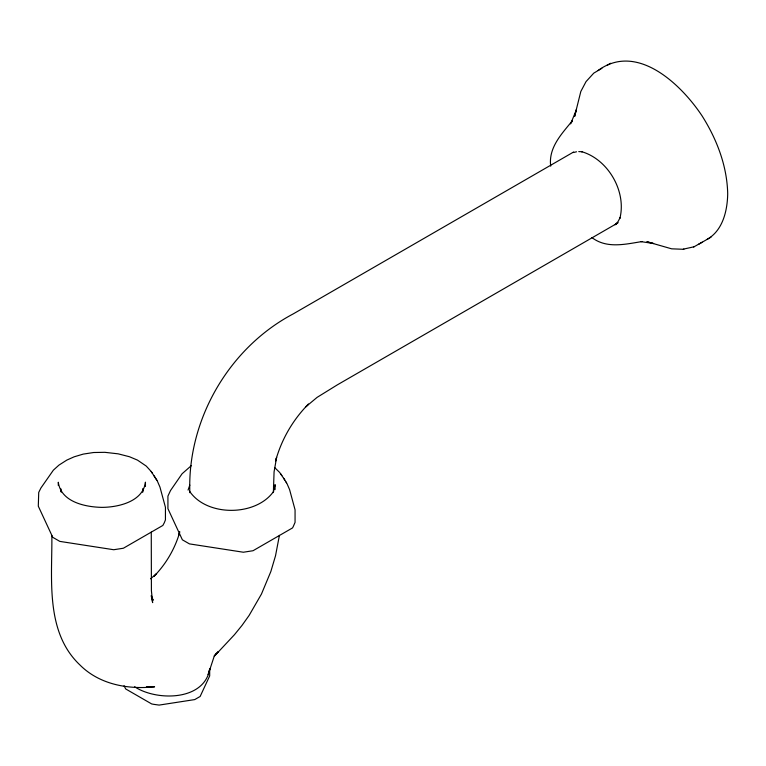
<?xml version="1.0" encoding="UTF-8"?>
<svg xmlns="http://www.w3.org/2000/svg" width="766" height="766" viewBox="0 0 766 766"><rect width="100%" height="100%" fill="white"/><g stroke="black" fill="none" stroke-linecap="round" stroke-linejoin="round"><path stroke-width="1.15" d="M51.858 535.625C52.289 578.761 44.955 631.912 79.961 665.003C99.436 684.526 128.094 689.668 154.598 686.805L146.43 686.719M151.266 532.121L151.409 590.682L152.626 602.622L151.256 595.977M189.853 492.701C187.153 419.979 228.862 347.869 293.225 313.897L573.629 152.003M273.366 492.576L274.075 471.875L276.612 457.388L275.569 461.055C281.4 439.655 292.851 419.816 308.478 404.065L305.816 406.803L317.095 397.372L337.27 384.896L617.463 223.126M275.071 486.027L275.08 484.667L275.08 489.254M279.408 535.377L275.53 555.743L270.838 571.551L261.445 594.071L249.122 615.424L241.999 625.42L234.444 634.708L214.154 656.405L208.18 674.607L209.807 668.632C204.675 701.235 156.312 701.196 134.615 686.738M142.677 492.347L143.05 488.584L143.05 490.977M188.063 490.087L189.815 485.089M179.723 531.518L179.005 534.831L179.627 532.638C174.811 548.887 166.031 563.987 154.186 576.109M570.651 123.872L576.396 109.739L574.586 116.509L580.81 91.508L586.038 81.608L593.784 73.124L601.865 68.327M273.778 491.188C256.217 516.514 206.734 516.964 189.528 491.169M571.379 122.675L572.451 120.635C561.813 133.791 548.293 147.56 550.697 166.145M707.2 239.327C722.865 230.403 727.384 210.65 727.7 193.855C727.135 166.117 716.899 139.422 702.24 116.145C681.539 84.729 637.082 41.814 598.035 70.539M154.215 576.099L156.59 573.657L150.557 578.818M191.337 465.642L182.097 473.752L170.512 490.537L167.926 496.109L167.926 508.681L182.375 539.81L189.441 543.889L243.358 552.229L253.01 550.735L292.478 527.946L293.148 526.797L295.063 522.374L295.063 509.811L289.586 489.598L286.972 483.557L283.688 478.3M618.152 222.638L615.079 224.773L618.038 221.594L620.221 217.458L619.933 218.186C626.598 191.328 608.099 159.271 581.499 151.62L582.275 151.735L578.761 151.591M606.825 65.483L610.655 63.262M640.711 241.577L653.647 243.54L646.877 241.73L671.638 248.826L682.832 249.266L694.053 246.786L702.24 242.18M698.41 244.392L711.03 237.115M573.37 152.53L576.539 151.792M683.368 249.266L683.894 249.142M693.508 246.911L694.053 246.786M642.243 241.52C625.525 244.153 606.835 248.96 591.946 237.594M274.726 467.624L279.619 472.411L284.808 480.004M156.906 480.282L151.17 471.463L146.249 466.082L137.468 460.107L129.435 456.728L118.146 453.836L104.846 452.323L93.634 452.515L83.235 454.104L74.187 456.804L66.843 460.088L58.934 465.125L53.361 470.171L40.885 488.038L38.721 492.423L38.3 506.182L52.749 537.311L59.815 541.39L113.732 549.729L123.374 548.236L162.852 525.447L164.326 522.69L165.437 519.875L165.437 507.303L159.96 487.099L157.346 481.058L154.052 475.801M280.796 473.963L281.869 475.571M151.17 471.463L152.233 473.072M151.994 598.39L153.181 600.276L151.314 595.555M286.091 482.073L286.532 482.781M124.054 685.733L125.681 688.94L151.668 703.935L153.487 704.299L159.117 705.093L194.736 699.588L200.146 696.466L209.683 675.899L209.683 669.101M273.462 486.276L274.707 489.905M61.242 492.155L60.677 488.66L60.677 491.044M145.444 486.448L145.444 482.168C143.06 501.653 118.28 507.331 101.801 507.37C85.141 507.015 61.069 501.998 58.293 482.254L58.293 485.462M215.916 654.059L214.202 655.974L218.128 651.799L215.916 654.059"/></g></svg>
